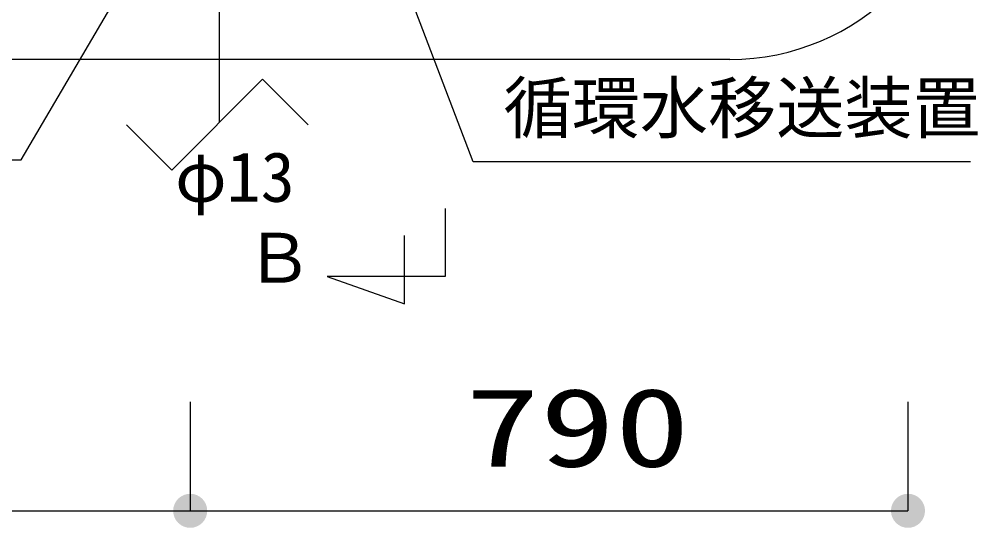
# Model space of a CAD drawing. Units: millimetres, scale not verified. Extents: x -9894 to 7424, y -6315 to 5763.
# Drawn here: x -5149 to -4093, y -274 to 286 of the extents above; entities that cross this region are included whole.
import ezdxf
from ezdxf.enums import TextEntityAlignment as Align

# ---------------------------------------------------------------- set-up
doc = ezdxf.new("R2010")
doc.units = ezdxf.units.MM
doc.header["$LTSCALE"] = 30
for name, color, linetype, lineweight in [('0-2_SEISAKU', 3, 'Continuous', 25), ('0-5_MOJI', 7, 'Continuous', 25), ('0-6_SUNPO', 7, 'Continuous', 25)]:
    doc.layers.add(name, color=color, linetype=linetype, lineweight=lineweight)
doc.styles.add('MS Gothic', font='')
doc.styles.add('ＭＳ ゴシック', font='')
doc.styles.get('MS Gothic').set_extended_font_data('MS Gothic')
doc.styles.get('ＭＳ ゴシック').set_extended_font_data('MS Gothic')

msp = doc.modelspace()

# ---------------------------------------------------------------- linework, layer by layer
at = {"layer": '0-2_SEISAKU', "color": 4}
for p, q in [((-5146.5, 130.76), (-4820.39, 684.96)), ((-4648.95, 128.58), (-4807.48, 545.44)), ((-5677.19, 130.76), (-5146.5, 130.76)), ((-4101.69, 128.58), (-4648.95, 128.58))]:
    msp.add_line(p, q, dxfattribs=at)
at = {"layer": '0-2_SEISAKU'}
msp.add_line((-4366.32, 241.25), (-6374.32, 241.25), dxfattribs=at)
msp.add_lwpolyline([(-4679.6, 77.29), (-4679.6, 2.29), (-4809.6, 2.29), (-4724.6, -27.71), (-4724.6, 47.29)], dxfattribs=at)
msp.add_arc((-4366.32, 497.25), 256, 270, 0, dxfattribs=at)
at = {"layer": '0-5_MOJI', "color": 6}
msp.add_line((-4928.32, 534.4), (-4928.32, 172.6), dxfattribs=at)
at = {"layer": '0-5_MOJI'}
for p, q in [((-4880.59, 219.37), (-4980.59, 119.37)), ((-4830.59, 169.37), (-4880.59, 219.37)), ((-4980.59, 119.37), (-5030.59, 169.37))]:
    msp.add_line(p, q, dxfattribs=at)
at = {"layer": '0-6_SUNPO', "color": 4}
for p, q in [((-4960.32, -135.69), (-4960.32, -255.69)), ((-4960.32, -135.69), (-4960.32, -255.69)), ((-4170.32, -135.69), (-4170.32, -255.69)), ((-6570.32, -255.69), (-4960.32, -255.69)), ((-4960.32, -255.69), (-4170.32, -255.69))]:
    msp.add_line(p, q, dxfattribs=at)
at = {"layer": '0-6_SUNPO'}
for points in [[(-4973.58, -242.43), (-4960.32, -255.69), (-4975.91, -245.27)], [(-4973.58, -242.43), (-4960.32, -255.69), (-4975.91, -245.27)], [(-4970.73, -240.1), (-4960.32, -255.69), (-4973.58, -242.43)], [(-4970.73, -240.1), (-4960.32, -255.69), (-4973.58, -242.43)], [(-4967.49, -238.37), (-4960.32, -255.69), (-4970.73, -240.1)], [(-4967.49, -238.37), (-4960.32, -255.69), (-4970.73, -240.1)], [(-4963.98, -237.3), (-4960.32, -255.69), (-4967.49, -238.37)], [(-4963.98, -237.3), (-4960.32, -255.69), (-4967.49, -238.37)], [(-4960.32, -236.94), (-4960.32, -255.69), (-4963.98, -237.3)], [(-4960.32, -236.94), (-4960.32, -255.69), (-4963.98, -237.3)], [(-4956.66, -237.3), (-4960.32, -255.69), (-4960.32, -236.94)], [(-4956.66, -237.3), (-4960.32, -255.69), (-4960.32, -236.94)], [(-4953.14, -238.37), (-4960.32, -255.69), (-4956.66, -237.3)], [(-4953.14, -238.37), (-4960.32, -255.69), (-4956.66, -237.3)], [(-4949.9, -240.1), (-4960.32, -255.69), (-4953.14, -238.37)], [(-4949.9, -240.1), (-4960.32, -255.69), (-4953.14, -238.37)], [(-4947.06, -242.43), (-4960.32, -255.69), (-4949.9, -240.1)], [(-4947.06, -242.43), (-4960.32, -255.69), (-4949.9, -240.1)], [(-4944.73, -245.27), (-4960.32, -255.69), (-4947.06, -242.43)], [(-4944.73, -245.27), (-4960.32, -255.69), (-4947.06, -242.43)], [(-4183.58, -242.43), (-4170.32, -255.69), (-4185.91, -245.27)], [(-4180.73, -240.1), (-4170.32, -255.69), (-4183.58, -242.43)], [(-4177.49, -238.37), (-4170.32, -255.69), (-4180.73, -240.1)], [(-4173.98, -237.3), (-4170.32, -255.69), (-4177.49, -238.37)], [(-4170.32, -236.94), (-4170.32, -255.69), (-4173.98, -237.3)], [(-4166.66, -237.3), (-4170.32, -255.69), (-4170.32, -236.94)], [(-4163.14, -238.37), (-4170.32, -255.69), (-4166.66, -237.3)], [(-4159.9, -240.1), (-4170.32, -255.69), (-4163.14, -238.37)], [(-4157.06, -242.43), (-4170.32, -255.69), (-4159.9, -240.1)], [(-4154.73, -245.27), (-4170.32, -255.69), (-4157.06, -242.43)], [(-4978.71, -252.03), (-4960.32, -255.69), (-4979.07, -255.69)], [(-4978.71, -252.03), (-4960.32, -255.69), (-4979.07, -255.69)], [(-4977.64, -248.51), (-4960.32, -255.69), (-4978.71, -252.03)], [(-4977.64, -248.51), (-4960.32, -255.69), (-4978.71, -252.03)], [(-4975.91, -245.27), (-4960.32, -255.69), (-4977.64, -248.51)], [(-4975.91, -245.27), (-4960.32, -255.69), (-4977.64, -248.51)], [(-4942.99, -248.51), (-4960.32, -255.69), (-4944.73, -245.27)], [(-4942.99, -248.51), (-4960.32, -255.69), (-4944.73, -245.27)], [(-4941.93, -252.03), (-4960.32, -255.69), (-4942.99, -248.51)], [(-4941.93, -252.03), (-4960.32, -255.69), (-4942.99, -248.51)], [(-4941.57, -255.69), (-4960.32, -255.69), (-4941.93, -252.03)], [(-4941.57, -255.69), (-4960.32, -255.69), (-4941.93, -252.03)], [(-4188.71, -252.03), (-4170.32, -255.69), (-4189.07, -255.69)], [(-4187.64, -248.51), (-4170.32, -255.69), (-4188.71, -252.03)], [(-4185.91, -245.27), (-4170.32, -255.69), (-4187.64, -248.51)], [(-4152.99, -248.51), (-4170.32, -255.69), (-4154.73, -245.27)], [(-4151.93, -252.03), (-4170.32, -255.69), (-4152.99, -248.51)], [(-4151.57, -255.69), (-4170.32, -255.69), (-4151.93, -252.03)], [(-4979.07, -255.69), (-4960.32, -255.69), (-4978.71, -259.35)], [(-4979.07, -255.69), (-4960.32, -255.69), (-4978.71, -259.35)], [(-4978.71, -259.35), (-4960.32, -255.69), (-4977.64, -262.86)], [(-4978.71, -259.35), (-4960.32, -255.69), (-4977.64, -262.86)], [(-4977.64, -262.86), (-4960.32, -255.69), (-4975.91, -266.11)], [(-4977.64, -262.86), (-4960.32, -255.69), (-4975.91, -266.11)], [(-4975.91, -266.11), (-4960.32, -255.69), (-4973.58, -268.95)], [(-4975.91, -266.11), (-4960.32, -255.69), (-4973.58, -268.95)], [(-4973.58, -268.95), (-4960.32, -255.69), (-4970.73, -271.28)], [(-4973.58, -268.95), (-4960.32, -255.69), (-4970.73, -271.28)], [(-4970.73, -271.28), (-4960.32, -255.69), (-4967.49, -273.01)], [(-4970.73, -271.28), (-4960.32, -255.69), (-4967.49, -273.01)], [(-4967.49, -273.01), (-4960.32, -255.69), (-4963.98, -274.08)], [(-4967.49, -273.01), (-4960.32, -255.69), (-4963.98, -274.08)], [(-4963.98, -274.08), (-4960.32, -255.69), (-4960.32, -274.44)], [(-4963.98, -274.08), (-4960.32, -255.69), (-4960.32, -274.44)], [(-4960.32, -274.44), (-4960.32, -255.69), (-4956.66, -274.08)], [(-4956.66, -274.08), (-4960.32, -255.69), (-4953.14, -273.01)], [(-4953.14, -273.01), (-4960.32, -255.69), (-4949.9, -271.28)], [(-4949.9, -271.28), (-4960.32, -255.69), (-4947.06, -268.95)], [(-4947.06, -268.95), (-4960.32, -255.69), (-4944.73, -266.11)], [(-4944.73, -266.11), (-4960.32, -255.69), (-4942.99, -262.86)], [(-4942.99, -262.86), (-4960.32, -255.69), (-4941.93, -259.35)], [(-4941.93, -259.35), (-4960.32, -255.69), (-4941.57, -255.69)], [(-4960.32, -274.44), (-4960.32, -255.69), (-4956.66, -274.08)], [(-4956.66, -274.08), (-4960.32, -255.69), (-4953.14, -273.01)], [(-4953.14, -273.01), (-4960.32, -255.69), (-4949.9, -271.28)], [(-4949.9, -271.28), (-4960.32, -255.69), (-4947.06, -268.95)], [(-4947.06, -268.95), (-4960.32, -255.69), (-4944.73, -266.11)], [(-4944.73, -266.11), (-4960.32, -255.69), (-4942.99, -262.86)], [(-4942.99, -262.86), (-4960.32, -255.69), (-4941.93, -259.35)], [(-4941.93, -259.35), (-4960.32, -255.69), (-4941.57, -255.69)], [(-4189.07, -255.69), (-4170.32, -255.69), (-4188.71, -259.35)], [(-4188.71, -259.35), (-4170.32, -255.69), (-4187.64, -262.86)], [(-4187.64, -262.86), (-4170.32, -255.69), (-4185.91, -266.11)], [(-4185.91, -266.11), (-4170.32, -255.69), (-4183.58, -268.95)], [(-4183.58, -268.95), (-4170.32, -255.69), (-4180.73, -271.28)], [(-4180.73, -271.28), (-4170.32, -255.69), (-4177.49, -273.01)], [(-4177.49, -273.01), (-4170.32, -255.69), (-4173.98, -274.08)], [(-4173.98, -274.08), (-4170.32, -255.69), (-4170.32, -274.44)], [(-4170.32, -274.44), (-4170.32, -255.69), (-4166.66, -274.08)], [(-4166.66, -274.08), (-4170.32, -255.69), (-4163.14, -273.01)], [(-4163.14, -273.01), (-4170.32, -255.69), (-4159.9, -271.28)], [(-4159.9, -271.28), (-4170.32, -255.69), (-4157.06, -268.95)], [(-4157.06, -268.95), (-4170.32, -255.69), (-4154.73, -266.11)], [(-4154.73, -266.11), (-4170.32, -255.69), (-4152.99, -262.86)], [(-4152.99, -262.86), (-4170.32, -255.69), (-4151.93, -259.35)], [(-4151.93, -259.35), (-4170.32, -255.69), (-4151.57, -255.69)]]:
    msp.add_solid(points, dxfattribs=at)

# ---------------------------------------------------------------- texts
at = {"layer": '0-2_SEISAKU', "color": 4, "style": 'MS Gothic'}
for s, p in [('循環水移送装置', (-4615.43, 143.91)), ('Ｂ', (-4900.07, -21.17))]:
    msp.add_text(s, height=54.99, dxfattribs=at).set_placement(p, align=Align.BOTTOM_LEFT)
at = {"layer": '0-5_MOJI', "color": 4, "style": 'MS Gothic'}
msp.add_text('φ13', height=54.99, dxfattribs=at).set_placement((-4976.96, 67.98), align=Align.BOTTOM_LEFT)
at = {"layer": '0-6_SUNPO', "color": 3, "style": 'ＭＳ ゴシック', "width": 1.4}
msp.add_text('790', height=86.59, dxfattribs=at).set_placement((-4657.89, -233.19), align=Align.BOTTOM_LEFT)

doc.saveas('drawing.dxf')
